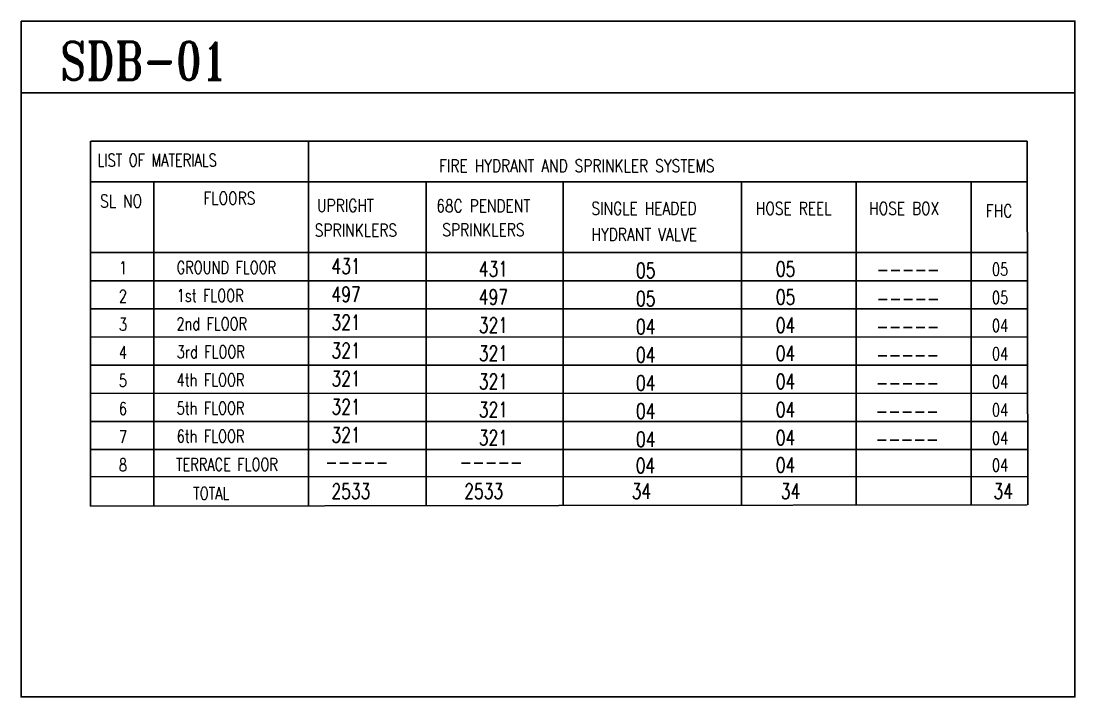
# Model space of a CAD drawing. Header units: millimetres. Extents: x -3573983 to -3087264, y -262072 to -30148.
# Drawn here: x -3442067 to -3400252, y -168847 to -142045 of the extents above; entities that cross this region are included whole.
import ezdxf
from ezdxf.enums import TextEntityAlignment as Align

# ---------------------------------------------------------------- set-up
doc = ezdxf.new("R2010")
doc.units = ezdxf.units.MM
doc.header["$LTSCALE"] = 2
doc.header["$MEASUREMENT"] = 0
doc.layers.get('0').update_dxf_attribs({"color": 251})
for name, color, linetype in [('E-FDA', 8, 'Continuous'), ('F-TEXT', 7, 'Continuous'), ('TXT', 110, 'Continuous')]:
    doc.layers.add(name, color=color, linetype=linetype)
doc.styles.add('romans1', font='romans.shx', dxfattribs={"width": 0.75})
doc.styles.add('ROMANT', font='romant')

msp = doc.modelspace()

# ---------------------------------------------------------------- linework, layer by layer
at = {"color": 7}
for p, q in [((-3439315.6, -146802.7), (-3439307.3, -161287.7)), ((-3439293.7, -146802.9), (-3402149.3, -146802.7)), ((-3430656.4, -148511.7), (-3430656.4, -146802.9)), ((-3402149.3, -146802.7), (-3402118.9, -161228.4)), ((-3402149.3, -148422.4), (-3439294.7, -148422.5)), ((-3436795, -148422.5), (-3436795, -161284.1)), ((-3425989.3, -148422.5), (-3425989.3, -161263.9)), ((-3420563.4, -148422.5), (-3420563.4, -161256.1)), ((-3413477.7, -148422.5), (-3413477.7, -161245.9)), ((-3408926, -148422.5), (-3408926, -161239.3)), ((-3404374.2, -148422.4), (-3404374.2, -161232.8)), ((-3430656.4, -148511.7), (-3430656.4, -161270.6)), ((-3439297.8, -151226.1), (-3402149.3, -151226.1)), ((-3439299.8, -152341.8), (-3402149.3, -152346)), ((-3439291.4, -153457.5), (-3402149.3, -153461.7)), ((-3439291.4, -154573.2), (-3402149.3, -154577.4)), ((-3439291.4, -155688.8), (-3402149.3, -155693)), ((-3439291.4, -156804.5), (-3402149.3, -156808.7)), ((-3439291.4, -157920.2), (-3402149.3, -157924.4)), ((-3439291.4, -159035.8), (-3402149.3, -159040)), ((-3439308.3, -160109.2), (-3402149.4, -160113.5)), ((-3439307.8, -161287.7), (-3402149.4, -161228.5))]:
    msp.add_line(p, q, dxfattribs=at)
at = {"layer": 'TXT', "linetype": 'Continuous'}
msp.add_lwpolyline([(-3442067, -142045), (-3400252, -142045), (-3400252, -168847.4), (-3442067, -168847.4)], close=True, dxfattribs=at)
msp.add_lwpolyline([(-3442067, -144893), (-3400252, -144893)], dxfattribs=at)

# ---------------------------------------------------------------- texts
at = {"layer": 'E-FDA', "color": 7, "style": 'romans1', "width": 0.75}
for s, height, p in [('1', 501, (-3438182.4, -152076)), ('GROUND FLOOR', 501.019, (-3435893.1, -152066.1)), ('431', 600, (-3429749.2, -152064.2)), ('431', 600, (-3423903.2, -152175.5)), ('05', 600, (-3417666.2, -152234.8)), ('05', 600, (-3412118.2, -152173.8)), ('-----', 600, (-3408125.7, -152195)), ('497', 600, (-3429749.2, -153179.9)), ('2', 501, (-3438185.5, -153204.3)), ('1st FLOOR ', 501.02, (-3435893.1, -153181.8)), ('497', 600, (-3423903.2, -153291.2)), ('05', 600, (-3417666.2, -153350.5)), ('05', 600, (-3412118.2, -153289.5)), ('-----', 600, (-3408125.7, -153345)), ('3', 501, (-3438185.5, -154320)), ('2nd FLOOR', 501.02, (-3435901.7, -154297.4)), ('321', 600, (-3429749.2, -154295.6)), ('321', 600, (-3423903.2, -154406.9)), ('04', 600, (-3417666.3, -154466.2)), ('04', 600, (-3412118.3, -154405.2)), ('-----', 600, (-3408134.1, -154460.6)), ('4', 501, (-3438185.5, -155435.6)), ('3rd FLOOR', 501.02, (-3435893.1, -155413.1)), ('321', 600, (-3429749.3, -155411.2)), ('321', 600, (-3423903.3, -155522.5)), ('04', 600, (-3417666.4, -155581.9)), ('04', 600, (-3412118.4, -155520.9)), ('-----', 600, (-3408142.6, -155576.2)), ('321', 600, (-3429749.3, -156526.9)), ('5', 501, (-3438185.5, -156551.3)), ('4th FLOOR ', 501.02, (-3435893.1, -156528.8)), ('321', 600, (-3423903.3, -156638.2)), ('04', 600, (-3417666.4, -156697.5)), ('04', 600, (-3412118.4, -156636.5)), ('-----', 600, (-3408150.9, -156691.8)), ('6', 501, (-3438185.5, -157667)), ('5th FLOOR ', 501.02, (-3435893.1, -157644.5)), ('321', 600, (-3429749.3, -157642.6)), ('321', 600, (-3423903.3, -157753.9)), ('04', 600, (-3417666.4, -157813.2)), ('04', 600, (-3412118.4, -157752.2)), ('-----', 600, (-3408159.3, -157807.4)), ('7', 501, (-3438185.5, -158782.6)), ('6th FLOOR', 501.02, (-3435893.1, -158760.1)), ('321', 600, (-3429749.3, -158758.2)), ('321', 600, (-3423903.3, -158869.5)), ('04', 600, (-3417666.4, -158928.8)), ('04', 600, (-3412118.4, -158867.8)), ('-----', 600, (-3408167.7, -158923)), ('8', 501, (-3438185.5, -159898.3)), ('TERRACE FLOOR', 501.019, (-3435919.1, -159875.8)), ('-----', 600, (-3429998.9, -159830.7)), ('-----', 600, (-3424671.9, -159831.3)), ('04', 600, (-3417675.4, -159972.4)), ('04', 600, (-3412118.9, -159950.8)), ('TOTAL', 501.02, (-3435236.1, -161024.8)), ('2533', 600, (-3429749.3, -160990.1)), ('2533', 600, (-3424479.3, -160990.1)), ('34', 600, (-3417835.3, -160990.1)), ('34', 600, (-3411919.3, -160990.1)), ('34', 600, (-3403481.3, -160990.1))]:
    msp.add_text(s, height=height, dxfattribs=at).set_placement(p)
for s, p in [('05', (-3403221.3, -152139.7)), ('05', (-3403221.4, -153255.4)), ('04', (-3403221.6, -154371)), ('04', (-3403221.6, -155486.7)), ('04', (-3403221.6, -156602.4)), ('04', (-3403221.6, -157718)), ('04', (-3403221.6, -158833.7)), ('04', (-3403221.7, -159907.2))]:
    msp.add_text(s, height=501.02, dxfattribs=at).set_placement(p, align=Align.CENTER)
at = {"layer": 'F-TEXT', "style": 'ROMANT'}
for s, height, width, p in [('SDB-01', 1503.06, 0.8, (-3440513.8, -144370.2)), ('LIST OF MATERIALS', 501.019, 0.75, (-3439035.6, -147810.8)), ('FIRE HYDRANT AND SPRINKLER SYSTEMS ', 501.019, 0.8, (-3425479.4, -148031.8)), ('FLOORS', 501.02, 0.8, (-3434831.9, -149319.1)), ('SL NO', 501.02, 0.8, (-3438930.7, -149432)), ('UPRIGHT', 501.02, 0.8, (-3430322.2, -149612.8)), ('68C PENDENT', 501.019, 0.8, (-3425592.5, -149623.9)), ('SINGLE HEADED ', 501.019, 0.8, (-3419436.7, -149722.4)), ('HOSE REEL ', 501.02, 0.8, (-3412914.7, -149722.4)), ('HOSE BOX ', 501.02, 0.8, (-3408417, -149722.4)), ('FHC', 501.02, 0.8, (-3403783.4, -149822.7)), ('SPRINKLERS', 501.02, 0.8, (-3430412.7, -150588.8)), ('SPRINKLERS', 501.02, 0.8, (-3425352.1, -150572.4)), ('HYDRANT VALVE', 501.019, 0.8, (-3419436.7, -150758.5))]:
    msp.add_text(s, height=height, dxfattribs=dict(at, width=width)).set_placement(p)

doc.saveas('drawing.dxf')
